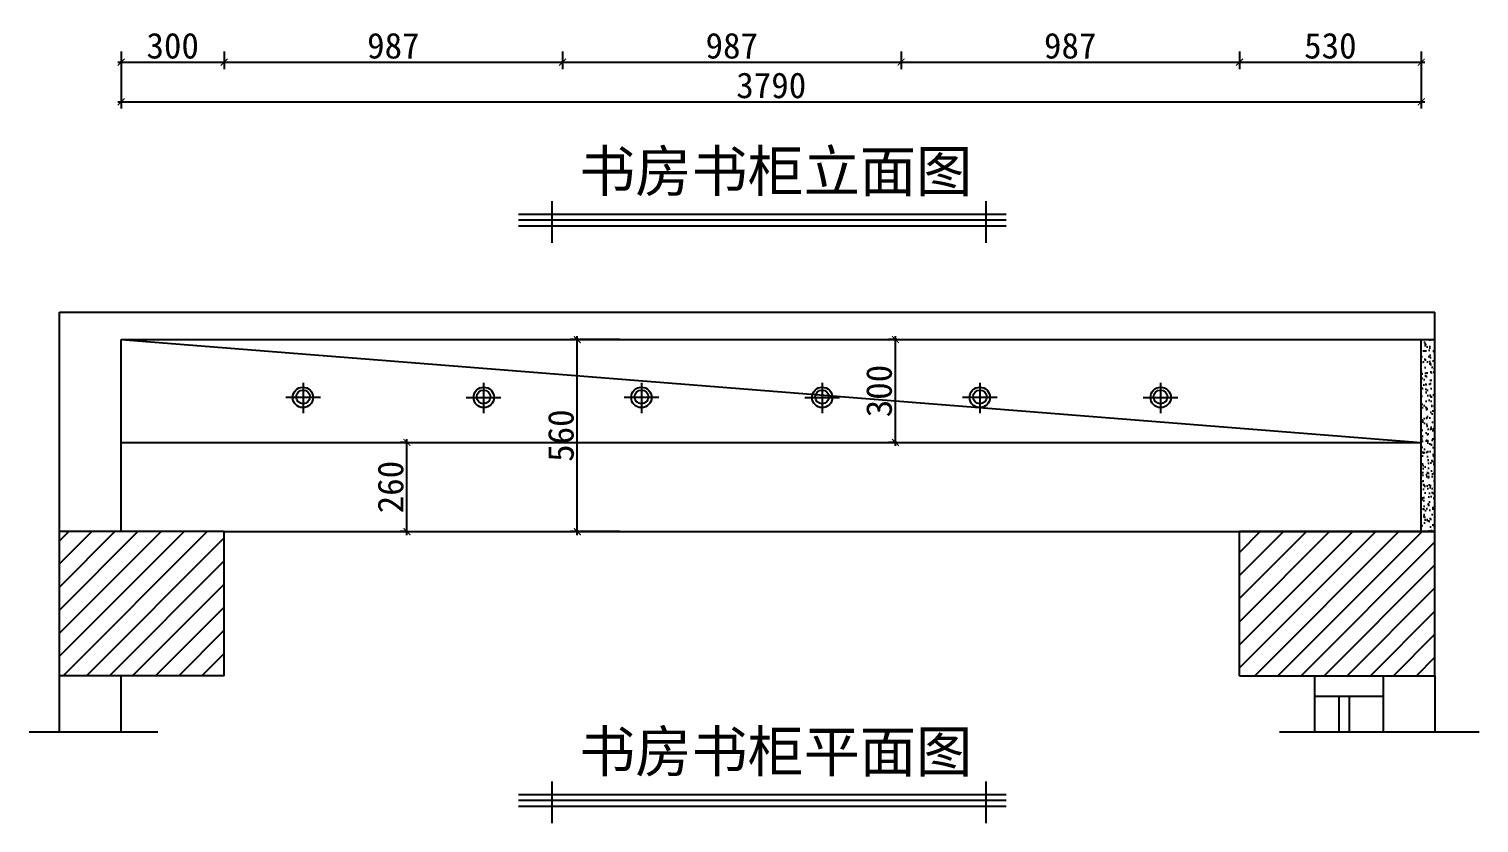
# Model space of a CAD drawing. Header units: millimetres. Extents: x 71641 to 191108, y -23091 to 29972.
# Drawn here: x 149801 to 154028, y -17482 to -15167 of the extents above; entities that cross this region are included whole.
import ezdxf

# ---------------------------------------------------------------- set-up
doc = ezdxf.new("R2010")
doc.units = ezdxf.units.MM
doc.layers.add('00', color=1, linetype='Continuous')
doc.styles.add('30', font='SimSun.ttf', dxfattribs={"height": 75})
doc.styles.get("Standard").update_dxf_attribs({"font": 'SimSun.ttf', "height": 150})
doc.dimstyles.new('30', dxfattribs={"dimscale": 0, "dimtxt": 90, "dimasz": 20, "dimexe": 20, "dimexo": 20, "dimgap": 10, "dimtad": 1, "dimdec": 0, "dimzin": 0, "dimdsep": 46, "dimtxsty": '30', "dimblk": 'ARCHTICK', "dimcen": 20, "dimdle": 10, "dimclrd": 8, "dimclre": 8, "dimclrt": 2, "dimadec": 0, "dimazin": 0, "dimtfac": 1, "dimtdec": 0, "dimtmove": 2, "dimatfit": 3, "dimldrblk": 'DOT', "dimfxl": 0, "dimtolj": 2, "dimtzin": 0, "dimlwd": -1, "dimarcsym": 0})

# ---------------------------------------------------------------- blocks, each defined once
blk = doc.blocks.new('_ARCHTICK')
at = {"color": 0, "linetype": 'ByBlock', "const_width": 0.15}
blk.add_lwpolyline([(-0.5, -0.5), (0.5, 0.5)], dxfattribs=at)
blk = doc.blocks.new('*D583')
at = {"color": 8, "lineweight": -2}
for p, q in [((150070.2, -15232.3), (150070.2, -15399.2)), ((153860.2, -15232.3), (153860.2, -15399.2))]:
    blk.add_line(p, q, dxfattribs=at)
at = {"color": 8}
blk.add_line((150060.2, -15379.2), (153870.2, -15379.2), dxfattribs=at)
at = {"layer": 'Defpoints', "color": 0}
for p in [(150070.2, -15212.3), (153860.2, -15212.3), (153860.2, -15379.2)]:
    blk.add_point(p, dxfattribs=at)
at = {"color": 8, "xscale": 20, "yscale": 20, "zscale": 20, "rotation": 180}
blk.add_blockref('_ARCHTICK', (150070.2, -15379.2), dxfattribs=at)
at = {"color": 8, "xscale": 20, "yscale": 20, "zscale": 20}
blk.add_blockref('_ARCHTICK', (153860.2, -15379.2), dxfattribs=at)
at = {"color": 2, "insert": (151965.2, -15331.7), "char_height": 75, "attachment_point": 5, "style": '30'}
blk.add_mtext('\\A2;3790', dxfattribs=at)
blk = doc.blocks.new('_Dot')
at = {"color": 0, "linetype": 'ByBlock', "lineweight": -2}
blk.add_line((-0.5, 0), (-1, 0), dxfattribs=at)
at = {"color": 0, "linetype": 'ByBlock', "const_width": 0.5}
blk.add_lwpolyline([(-0.25, 0, 1), (0.25, 0, 1)], format="xyb", close=True, dxfattribs=at)
blk = doc.blocks.new('DOT')
at = {"color": 0, "linetype": 'ByBlock'}
blk.add_line((-0.5, 0), (-1, 0), dxfattribs=at)
at = {"color": 0, "linetype": 'ByBlock', "const_width": 0.5}
blk.add_lwpolyline([(-0.25, 0, 1), (0.25, 0, 1)], format="xyb", close=True, dxfattribs=at)
blk = doc.blocks.new('*D584')
at = {"color": 8, "lineweight": -2}
for p, q in [((151356.8, -15232.3), (151356.8, -15283.6)), ((152343.5, -15232.3), (152343.5, -15283.6))]:
    blk.add_line(p, q, dxfattribs=at)
at = {"color": 8}
blk.add_line((151346.8, -15263.6), (152353.5, -15263.6), dxfattribs=at)
at = {"layer": 'Defpoints', "color": 0}
for p in [(151356.8, -15212.3), (152343.5, -15212.3), (152343.5, -15263.6)]:
    blk.add_point(p, dxfattribs=at)
at = {"color": 8, "xscale": 20, "yscale": 20, "zscale": 20, "rotation": 180}
blk.add_blockref('_ARCHTICK', (151356.8, -15263.6), dxfattribs=at)
at = {"color": 8, "xscale": 20, "yscale": 20, "zscale": 20}
blk.add_blockref('_ARCHTICK', (152343.5, -15263.6), dxfattribs=at)
at = {"color": 2, "insert": (151850.2, -15216.1), "char_height": 75, "attachment_point": 5, "style": '30'}
blk.add_mtext('\\A2;987', dxfattribs=at)
blk = doc.blocks.new('*D585')
at = {"color": 8, "lineweight": -2}
for p, q in [((150903.7, -16372.6), (150883.2, -16372.6)), ((150903.7, -16632.6), (150883.2, -16632.6))]:
    blk.add_line(p, q, dxfattribs=at)
at = {"color": 8}
blk.add_line((150903.2, -16642.6), (150903.2, -16362.6), dxfattribs=at)
at = {"layer": 'Defpoints', "color": 0}
for p in [(150903.2, -16372.6), (150923.7, -16372.6), (150923.7, -16632.6)]:
    blk.add_point(p, dxfattribs=at)
at = {"color": 8, "xscale": 20, "yscale": 20, "zscale": 20}
for p, rotation in [((150903.2, -16372.6), 90), ((150903.2, -16632.6), 270)]:
    blk.add_blockref('_ARCHTICK', p, dxfattribs=dict(at, rotation=rotation))
at = {"color": 2, "insert": (150855.7, -16502.6), "char_height": 75, "attachment_point": 5, "rotation": 90, "style": '30'}
blk.add_mtext('\\A2;260', dxfattribs=at)
blk = doc.blocks.new('*D586')
at = {"color": 8}
blk.add_line((151399.7, -16642.6), (151399.7, -16062.6), dxfattribs=at)
at = {"color": 8, "lineweight": -2}
for p, q in [((151523.9, -16072.6), (151379.7, -16072.6)), ((151523.9, -16632.6), (151379.7, -16632.6))]:
    blk.add_line(p, q, dxfattribs=at)
at = {"layer": 'Defpoints', "color": 0}
for p in [(151399.7, -16072.6), (151543.9, -16072.6), (151543.9, -16632.6)]:
    blk.add_point(p, dxfattribs=at)
at = {"color": 8, "xscale": 20, "yscale": 20, "zscale": 20}
for p, rotation in [((151399.7, -16072.6), 90), ((151399.7, -16632.6), 270)]:
    blk.add_blockref('_ARCHTICK', p, dxfattribs=dict(at, rotation=rotation))
at = {"color": 2, "insert": (151352.2, -16352.6), "char_height": 75, "attachment_point": 5, "rotation": 90, "style": '30'}
blk.add_mtext('\\A2;560', dxfattribs=at)
blk = doc.blocks.new('*D587')
at = {"color": 8, "lineweight": -2}
for p, q in [((150070.2, -15232.3), (150070.2, -15283.6)), ((150370.2, -15232.3), (150370.2, -15283.6))]:
    blk.add_line(p, q, dxfattribs=at)
at = {"color": 8}
blk.add_line((150060.2, -15263.6), (150380.2, -15263.6), dxfattribs=at)
at = {"layer": 'Defpoints', "color": 0}
for p in [(150070.2, -15212.3), (150370.2, -15212.3), (150370.2, -15263.6)]:
    blk.add_point(p, dxfattribs=at)
at = {"color": 8, "xscale": 20, "yscale": 20, "zscale": 20, "rotation": 180}
blk.add_blockref('_ARCHTICK', (150070.2, -15263.6), dxfattribs=at)
at = {"color": 8, "xscale": 20, "yscale": 20, "zscale": 20}
blk.add_blockref('_ARCHTICK', (150370.2, -15263.6), dxfattribs=at)
at = {"color": 2, "insert": (150220.2, -15216.1), "char_height": 75, "attachment_point": 5, "style": '30'}
blk.add_mtext('\\A2;300', dxfattribs=at)
blk = doc.blocks.new('*D590')
at = {"color": 8, "lineweight": -2}
for p, q in [((150370.2, -15232.3), (150370.2, -15283.6)), ((151356.8, -15232.3), (151356.8, -15283.6))]:
    blk.add_line(p, q, dxfattribs=at)
at = {"color": 8}
blk.add_line((150360.2, -15263.6), (151366.8, -15263.6), dxfattribs=at)
at = {"layer": 'Defpoints', "color": 0}
for p in [(150370.2, -15212.3), (151356.8, -15212.3), (151356.8, -15263.6)]:
    blk.add_point(p, dxfattribs=at)
at = {"color": 8, "xscale": 20, "yscale": 20, "zscale": 20, "rotation": 180}
blk.add_blockref('_ARCHTICK', (150370.2, -15263.6), dxfattribs=at)
at = {"color": 8, "xscale": 20, "yscale": 20, "zscale": 20}
blk.add_blockref('_ARCHTICK', (151356.8, -15263.6), dxfattribs=at)
at = {"color": 2, "insert": (150863.5, -15216.1), "char_height": 75, "attachment_point": 5, "style": '30'}
blk.add_mtext('\\A2;987', dxfattribs=at)
blk = doc.blocks.new('*D591')
at = {"color": 8}
blk.add_line((152327.3, -16382.6), (152327.3, -16062.6), dxfattribs=at)
at = {"color": 8, "lineweight": -2}
for p, q in [((152332.6, -16072.6), (152307.3, -16072.6)), ((152332.6, -16372.6), (152307.3, -16372.6))]:
    blk.add_line(p, q, dxfattribs=at)
at = {"layer": 'Defpoints', "color": 0}
for p in [(152327.3, -16072.6), (152352.6, -16072.6), (152352.6, -16372.6)]:
    blk.add_point(p, dxfattribs=at)
at = {"color": 8, "xscale": 20, "yscale": 20, "zscale": 20}
for p, rotation in [((152327.3, -16072.6), 90), ((152327.3, -16372.6), 270)]:
    blk.add_blockref('_ARCHTICK', p, dxfattribs=dict(at, rotation=rotation))
at = {"color": 2, "insert": (152279.8, -16222.6), "char_height": 75, "attachment_point": 5, "rotation": 90, "style": '30'}
blk.add_mtext('\\A2;300', dxfattribs=at)
blk = doc.blocks.new('*D592')
at = {"color": 8, "lineweight": -2}
for p, q in [((153330.2, -15232.3), (153330.2, -15283.6)), ((153860.2, -15232.3), (153860.2, -15283.6))]:
    blk.add_line(p, q, dxfattribs=at)
at = {"color": 8}
blk.add_line((153320.2, -15263.6), (153870.2, -15263.6), dxfattribs=at)
at = {"layer": 'Defpoints', "color": 0}
for p in [(153330.2, -15212.3), (153860.2, -15212.3), (153860.2, -15263.6)]:
    blk.add_point(p, dxfattribs=at)
at = {"color": 8, "xscale": 20, "yscale": 20, "zscale": 20, "rotation": 180}
blk.add_blockref('_ARCHTICK', (153330.2, -15263.6), dxfattribs=at)
at = {"color": 8, "xscale": 20, "yscale": 20, "zscale": 20}
blk.add_blockref('_ARCHTICK', (153860.2, -15263.6), dxfattribs=at)
at = {"color": 2, "insert": (153595.2, -15216.1), "char_height": 75, "attachment_point": 5, "style": '30'}
blk.add_mtext('\\A2;530', dxfattribs=at)
blk = doc.blocks.new('*D593')
at = {"color": 8, "lineweight": -2}
for p, q in [((152343.5, -15232.3), (152343.5, -15283.6)), ((153330.2, -15232.3), (153330.2, -15283.6))]:
    blk.add_line(p, q, dxfattribs=at)
at = {"color": 8}
blk.add_line((152333.5, -15263.6), (153340.2, -15263.6), dxfattribs=at)
at = {"layer": 'Defpoints', "color": 0}
for p in [(152343.5, -15212.3), (153330.2, -15212.3), (153330.2, -15263.6)]:
    blk.add_point(p, dxfattribs=at)
at = {"color": 8, "xscale": 20, "yscale": 20, "zscale": 20, "rotation": 180}
blk.add_blockref('_ARCHTICK', (152343.5, -15263.6), dxfattribs=at)
at = {"color": 8, "xscale": 20, "yscale": 20, "zscale": 20}
blk.add_blockref('_ARCHTICK', (153330.2, -15263.6), dxfattribs=at)
at = {"color": 2, "insert": (152836.8, -15216.1), "char_height": 75, "attachment_point": 5, "style": '30'}
blk.add_mtext('\\A2;987', dxfattribs=at)

msp = doc.modelspace()

# ---------------------------------------------------------------- hatches: boundary and pattern name
h = msp.add_hatch()
h.set_pattern_fill('AR-SAND', color=5, scale=0.5, style=0)
h.set_pattern_definition([(37.5, (54565.781, -24575.558), (-0.8000156, 24.470662), [0, -19.304, 0, -21.59, 0, -20.6375]), (7.5, (54565.78, -24575.558), (22.476164, 35.841255), [0, -10.414, 0, -17.399, 0, -6.6675]), (327.5, (54550.16, -24575.558), (39.5496185, 0.0718592), [0, -6.35, 0, -22.86, 0, -29.845]), (317.5, (54550.16, -24575.558), (38.177823, 11.146466), [0, -3.175, 0, -14.986, 0, -17.145])])
h.paths.add_polyline_path([(153900.2, -16072.6), (153860.2, -16072.6), (153860.2, -16632.6), (153900.2, -16632.6)])
h = msp.add_hatch()
h.set_pattern_fill('ANSI31', color=8, scale=15, style=0)
h.set_pattern_definition([(45, (3029.693, -3154.974), (-33.67596, 33.67596), [])])
h.paths.add_polyline_path([(150370.2, -17052.6), (150370.2, -16632.6), (149890.2, -16632.6), (149890.2, -17052.6)])
h = msp.add_hatch()
h.set_pattern_fill('ANSI31', color=8, scale=15, style=0)
h.set_pattern_definition([(45, (59084.13, 7330.6), (-33.67596, 33.67596), [])])
h.paths.add_polyline_path([(153900.2, -17052.6), (153900.2, -16632.6), (153330.2, -16632.6), (153330.2, -17052.6)])

# ---------------------------------------------------------------- linework, layer by layer
for p, q in [((149890.2, -15992.6), (153900.2, -15992.6)), ((149890.2, -17215.9), (149890.2, -15992.6)), ((153900.2, -16072.6), (153900.2, -15992.6)), ((150070.2, -16072.6), (153900.2, -16072.6)), ((150070.2, -16632.6), (150070.2, -16072.6)), ((150370.2, -16632.6), (149890.2, -16632.6)), ((150370.2, -17052.6), (150370.2, -16632.6)), ((153330.2, -17052.6), (153330.2, -16632.6)), ((153900.2, -16632.6), (153330.2, -16632.6)), ((153900.2, -17052.6), (153900.2, -16632.6)), ((150370.2, -17052.6), (149890.2, -17052.6)), ((150070.2, -17215.9), (150070.2, -17052.6)), ((153330.2, -17052.6), (153900.2, -17052.6)), ((153550.2, -17112.6), (153550.2, -17052.6)), ((153750.2, -17112.6), (153750.2, -17052.6)), ((153550.2, -17112.6), (153750.2, -17112.6))]:
    msp.add_line(p, q)
at = {"color": 8}
for p, q in [((150070.2, -16072.6), (153860.2, -16372.6)), ((150600.3, -16199), (150600.3, -16286.9)), ((151126.7, -16199), (151126.7, -16286.9)), ((151586.9, -16199), (151586.9, -16286.9)), ((152113.4, -16199), (152113.4, -16286.9)), ((152573.6, -16199), (152573.6, -16286.9)), ((153100, -16199), (153100, -16286.9)), ((150650.8, -16241.2), (150549.7, -16241.2)), ((151076.1, -16241.2), (151177.2, -16241.2)), ((151637.5, -16241.2), (151536.4, -16241.2)), ((152062.8, -16241.2), (152163.9, -16241.2)), ((152624.2, -16241.2), (152523.1, -16241.2)), ((153049.5, -16241.2), (153150.6, -16241.2)), ((153550.2, -17215.9), (153550.2, -17112.6)), ((153750.2, -17215.9), (153750.2, -17112.6))]:
    msp.add_line(p, q, dxfattribs=at)
at = {"color": 4}
for p, q in [((153860.2, -16632.6), (153860.2, -16072.6)), ((153900.2, -16632.6), (153900.2, -16072.6)), ((153620.2, -17112.6), (153620.2, -17215.9)), ((153650.2, -17112.6), (153650.2, -17215.9))]:
    msp.add_line(p, q, dxfattribs=at)
at = {"color": 3}
for p, q in [((150070.2, -16372.6), (153860.2, -16372.6)), ((150370.2, -16632.6), (153900.2, -16632.6))]:
    msp.add_line(p, q, dxfattribs=at)
at = {"color": 1}
for p, q in [((153900.2, -17052.6), (153900.2, -17215.9)), ((149801.3, -17215.9), (150176.8, -17215.9)), ((153447.1, -17215.9), (154028.5, -17215.9))]:
    msp.add_line(p, q, dxfattribs=at)
at = {"color": 2}
for centre in [(150599.8, -16241.2), (151127.2, -16241.2), (151586.5, -16241.2), (152113.8, -16241.2), (152573.1, -16241.2), (153100.5, -16241.2)]:
    msp.add_circle(centre, 29.8, dxfattribs=at)
at = {"color": 8}
for centre in [(150600.3, -16239.7), (151126.7, -16239.7), (151586.9, -16239.7), (152113.4, -16239.7), (152573.6, -16239.7), (153100, -16239.7)]:
    msp.add_circle(centre, 20, dxfattribs=at)
at = {"layer": '00', "color": 8, "lineweight": -2}
for p, q in [((151325.6, -15669.1, -342.9), (151325.6, -15790, -342.9)), ((152591.2, -15669.1, -342.9), (152591.2, -15790, -342.9)), ((152650.1, -15707.4, -342.9), (151228.6, -15707.4, -342.9)), ((152650.1, -15741.6, -342.9), (151228.6, -15741.6, -342.9)), ((151325.6, -17361.3, -342.9), (151325.6, -17482.2, -342.9)), ((152591.2, -17361.3, -342.9), (152591.2, -17482.2, -342.9)), ((152650.1, -17399.6, -342.9), (151228.6, -17399.6, -342.9)), ((152650.1, -17433.7, -342.9), (151228.6, -17433.7, -342.9))]:
    msp.add_line(p, q, dxfattribs=at)
at = {"layer": '00', "color": 2, "lineweight": -2}
for p, q in [((152650.1, -15724.5, -342.9), (151228.6, -15724.5, -342.9)), ((152650.1, -17416.7, -342.9), (151228.6, -17416.7, -342.9))]:
    msp.add_line(p, q, dxfattribs=at)

# ---------------------------------------------------------------- texts
at = {"color": 8, "char_height": 120, "width": 4366.126, "attachment_point": 3}
for s, insert in [('{\\C2;书房书柜立面图}', (152551, -15521.4, -342.9)), ('{\\C2;书房书柜平面图}', (152551, -17213.6, -342.9))]:
    msp.add_mtext(s, dxfattribs=dict(at, insert=insert))

# ---------------------------------------------------------------- dimensions: what is measured, and where the dimension line sits
for p1, p2, distance, picture, middle in [((150070.2, -15212.3), (150370.2, -15212.3), -51.3, '*D587', (150220.2, -15216.1)), ((150070.2, -15212.3), (153860.2, -15212.3), -166.8, '*D583', (151965.2, -15331.7)), ((151543.9, -16632.6), (151543.9, -16072.6), 144.2, '*D586', (151352.2, -16352.6)), ((152352.6, -16372.6), (152352.6, -16072.6), 25.3, '*D591', (152279.8, -16222.6)), ((150923.7, -16632.6), (150923.7, -16372.6), 20.5, '*D585', (150855.7, -16502.6))]:
    dim = msp.add_aligned_dim(p1=p1, p2=p2, distance=distance, dimstyle='30', override={"dimscale": 1, "dimtxt": 75, "dimldrblk": 'DOT'})
    dim.commit()
    dim.dimension.update_dxf_attribs({"geometry": picture, "text_midpoint": middle})
for base, p1, p2, picture, middle in [((151356.8, -15263.6), (150370.2, -15212.3), (151356.8, -15212.3), '*D590', (150863.5, -15216.1)), ((152343.5, -15263.6), (151356.8, -15212.3), (152343.5, -15212.3), '*D584', (151850.2, -15216.1)), ((153330.2, -15263.6), (152343.5, -15212.3), (153330.2, -15212.3), '*D593', (152836.8, -15216.1)), ((153860.2, -15263.6), (153330.2, -15212.3), (153860.2, -15212.3), '*D592', (153595.2, -15216.1))]:
    dim = msp.add_linear_dim(base=base, p1=p1, p2=p2, angle=180, dimstyle='30', override={"dimscale": 1, "dimtxt": 75, "dimldrblk": 'DOT'})
    dim.commit()
    dim.dimension.update_dxf_attribs({"geometry": picture, "text_midpoint": middle})

doc.saveas('drawing.dxf')
